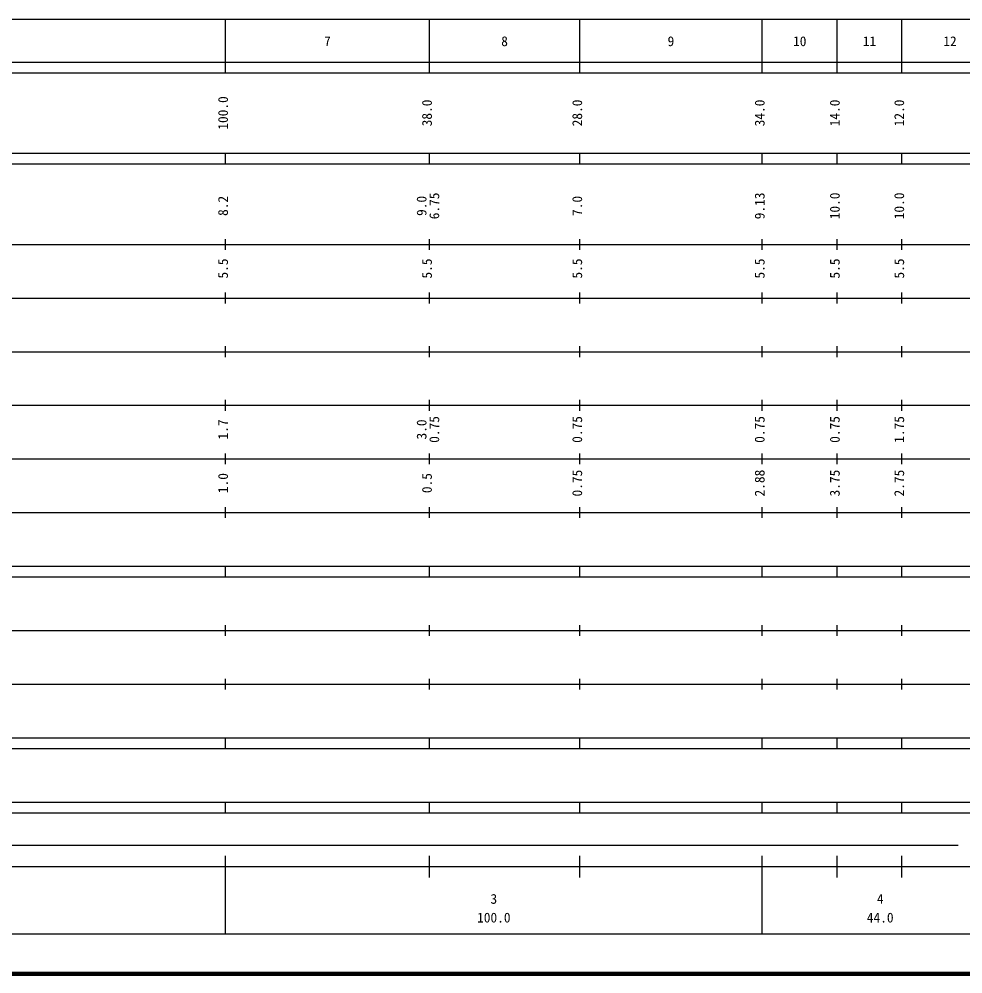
# Model space of a CAD drawing. Units: millimetres on the paper, enlarged 1000 times. Extents: x 40000 to 680000, y 20000 to 380000.
# Drawn here: x 229544 to 405404, y 20000 to 198000 of the extents above; entities that cross this region are included whole.
import ezdxf
from ezdxf.enums import TextEntityAlignment as Align

# ---------------------------------------------------------------- set-up
doc = ezdxf.new("R2010")
doc.units = ezdxf.units.MM
doc.header["$LTSCALE"] = 1000
doc.layers.add('M-TTL', color=2, linetype='Continuous', lineweight=140)
doc.layers.add('M-TTL-BAND', color=7, linetype='Continuous', lineweight=25)
doc.styles.add('ＭＳ ゴシック', font='')
doc.styles.get('ＭＳ ゴシック').set_extended_font_data('MS Gothic')

msp = doc.modelspace()

# ---------------------------------------------------------------- linework, layer by layer
at = {"layer": 'M-TTL'}
msp.add_line((40000, 20000), (680000, 20000), dxfattribs=at)
at = {"layer": 'M-TTL-BAND'}
for p, q in [((68000, 198000), (579000, 198000)), ((268000, 188000), (268000, 198000)), ((306000, 188000), (306000, 198000)), ((334000, 188000), (334000, 198000)), ((368000, 188000), (368000, 198000)), ((382000, 188000), (382000, 198000)), ((394000, 188000), (394000, 198000)), ((40000, 190000), (579000, 190000)), ((40000, 188000), (579000, 188000)), ((40000, 173000), (579000, 173000)), ((268000, 171000), (268000, 173000)), ((306000, 171000), (306000, 173000)), ((334000, 171000), (334000, 173000)), ((368000, 171000), (368000, 173000)), ((382000, 171000), (382000, 173000)), ((394000, 171000), (394000, 173000)), ((40000, 171000), (579000, 171000)), ((268000, 155000), (268000, 157000)), ((306000, 155000), (306000, 157000)), ((334000, 155000), (334000, 157000)), ((368000, 155000), (368000, 157000)), ((382000, 155000), (382000, 157000)), ((394000, 155000), (394000, 157000)), ((40000, 156000), (579000, 156000)), ((46000, 146000), (579000, 146000)), ((268000, 145000), (268000, 147000)), ((306000, 145000), (306000, 147000)), ((334000, 145000), (334000, 147000)), ((368000, 145000), (368000, 147000)), ((382000, 145000), (382000, 147000)), ((394000, 145000), (394000, 147000)), ((52000, 136000), (579000, 136000)), ((268000, 135000), (268000, 137000)), ((306000, 135000), (306000, 137000)), ((334000, 135000), (334000, 137000)), ((368000, 135000), (368000, 137000)), ((382000, 135000), (382000, 137000)), ((394000, 135000), (394000, 137000)), ((268000, 125000), (268000, 127000)), ((306000, 125000), (306000, 127000)), ((334000, 125000), (334000, 127000)), ((368000, 125000), (368000, 127000)), ((382000, 125000), (382000, 127000)), ((394000, 125000), (394000, 127000)), ((46000, 126000), (579000, 126000)), ((52000, 116000), (579000, 116000)), ((268000, 115000), (268000, 117000)), ((306000, 115000), (306000, 117000)), ((334000, 115000), (334000, 117000)), ((368000, 115000), (368000, 117000)), ((382000, 115000), (382000, 117000)), ((394000, 115000), (394000, 117000)), ((268000, 105000), (268000, 107000)), ((306000, 105000), (306000, 107000)), ((334000, 105000), (334000, 107000)), ((368000, 105000), (368000, 107000)), ((382000, 105000), (382000, 107000)), ((394000, 105000), (394000, 107000)), ((46000, 106000), (579000, 106000)), ((40000, 96000), (579000, 96000)), ((268000, 94000), (268000, 96000)), ((306000, 94000), (306000, 96000)), ((334000, 94000), (334000, 96000)), ((368000, 94000), (368000, 96000)), ((382000, 94000), (382000, 96000)), ((394000, 94000), (394000, 96000)), ((40000, 94000), (579000, 94000)), ((49000, 84000), (579000, 84000)), ((268000, 83000), (268000, 85000)), ((306000, 83000), (306000, 85000)), ((334000, 83000), (334000, 85000)), ((368000, 83000), (368000, 85000)), ((382000, 83000), (382000, 85000)), ((394000, 83000), (394000, 85000)), ((268000, 73000), (268000, 75000)), ((306000, 73000), (306000, 75000)), ((334000, 73000), (334000, 75000)), ((368000, 73000), (368000, 75000)), ((382000, 73000), (382000, 75000)), ((394000, 73000), (394000, 75000)), ((40000, 74000), (579000, 74000)), ((40000, 64000), (579000, 64000)), ((268000, 62000), (268000, 64000)), ((306000, 62000), (306000, 64000)), ((334000, 62000), (334000, 64000)), ((368000, 62000), (368000, 64000)), ((382000, 62000), (382000, 64000)), ((394000, 62000), (394000, 64000)), ((40000, 62000), (579000, 62000)), ((40000, 52000), (579000, 52000)), ((268000, 50000), (268000, 52000)), ((306000, 50000), (306000, 52000)), ((334000, 50000), (334000, 52000)), ((368000, 50000), (368000, 52000)), ((382000, 50000), (382000, 52000)), ((394000, 50000), (394000, 52000)), ((40000, 50000), (579000, 50000)), ((71000, 44000), (404500, 44000)), ((268000, 27500), (268000, 42000)), ((306000, 38000), (306000, 42000)), ((334000, 38000), (334000, 42000)), ((368000, 27500), (368000, 42000)), ((382000, 38000), (382000, 42000)), ((394000, 38000), (394000, 42000)), ((40000, 40000), (579000, 40000)), ((68000, 27500), (579000, 27500))]:
    msp.add_line(p, q, dxfattribs=at)

# ---------------------------------------------------------------- texts
at = {"layer": 'M-TTL-BAND', "style": 'ＭＳ ゴシック'}
for s, p in [('7', (287000, 192405)), ('8', (320000, 192405)), ('9', (351000, 192405)), ('10', (375000, 192405)), ('11', (388000, 192405)), ('12', (403000, 192405)), ('3', (318000, 32523)), ('4', (390000, 32523)), ('100.0', (318000, 29033)), ('44.0', (390000, 29033))]:
    msp.add_text(s, height=1833, dxfattribs=at).set_placement(p, align=Align.BOTTOM_CENTER)
for s, p in [('100.0', (269000, 180500)), ('38.0', (307000, 180500)), ('28.0', (335000, 180500)), ('34.0', (369000, 180500)), ('14.0', (383000, 180500)), ('12.0', (395000, 180500)), ('8.2', (269000, 163174)), ('9.0', (306000, 163174)), ('6.75', (308370, 163174)), ('7.0', (335000, 163174)), ('9.13', (369000, 163174)), ('10.0', (383000, 163174)), ('10.0', (395000, 163174)), ('5.5', (269000, 151500)), ('5.5', (307000, 151500)), ('5.5', (335000, 151500)), ('5.5', (369000, 151500)), ('5.5', (383000, 151500)), ('5.5', (395000, 151500)), ('1.7', (269000, 121500)), ('3.0', (306000, 121500)), ('0.75', (308370, 121500)), ('0.75', (335000, 121500)), ('0.75', (369000, 121500)), ('0.75', (383000, 121500)), ('1.75', (395000, 121500)), ('1.0', (269000, 111500)), ('0.5', (307000, 111500)), ('0.75', (335000, 111500)), ('2.88', (369000, 111500)), ('3.75', (383000, 111500)), ('2.75', (395000, 111500))]:
    msp.add_text(s, height=1833, rotation=90, dxfattribs=at).set_placement(p, align=Align.BOTTOM_CENTER)

doc.saveas('drawing.dxf')
